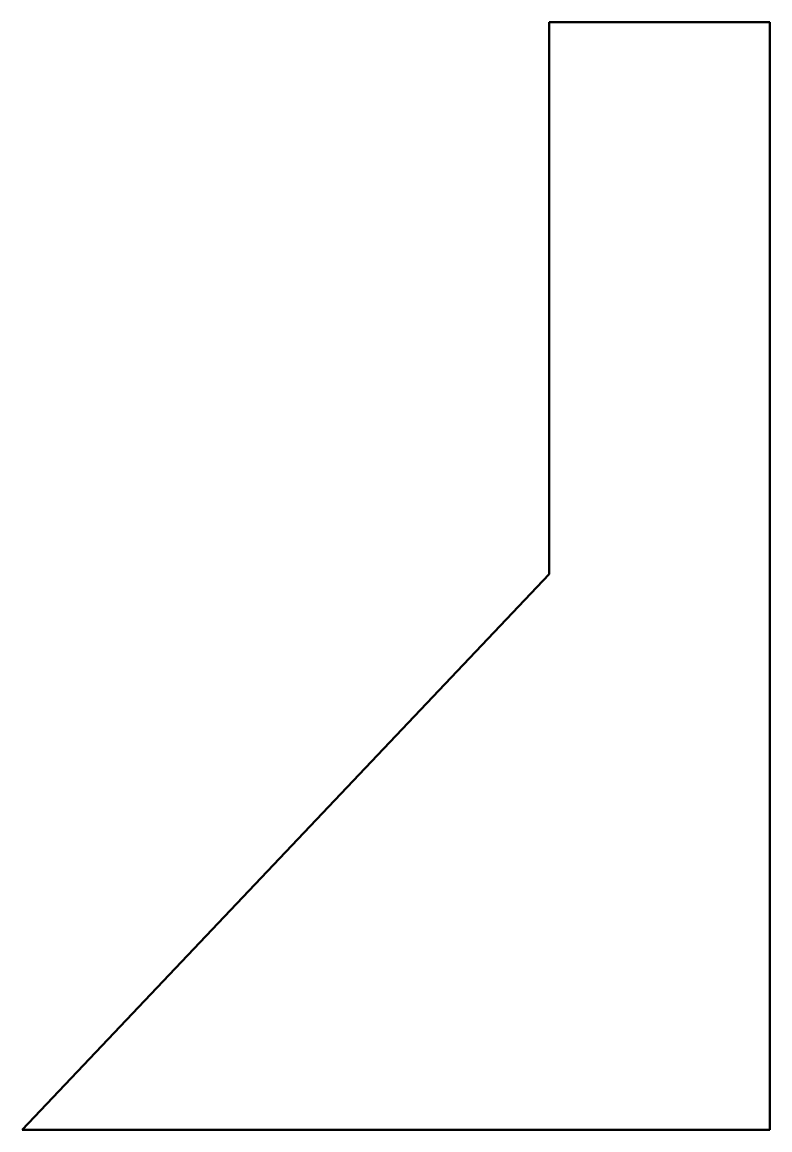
# Model space of a CAD drawing. Header units: inches. Extents: x 0.282 to 0.613, y 0.235 to 0.727.
import ezdxf

# ---------------------------------------------------------------- set-up
doc = ezdxf.new("R2010")
doc.units = ezdxf.units.IN
doc.header["$LTSCALE"] = 0.047619
doc.header["$MEASUREMENT"] = 0
doc.layers.add('Visible (ANSI)', color=7, linetype='Continuous', lineweight=50)

msp = doc.modelspace()

# ---------------------------------------------------------------- linework, layer by layer
at = {"layer": 'Visible (ANSI)'}
for p, q in [((0.51567, 0.72666), (0.51567, 0.48177)), ((0.61347, 0.72666), (0.51567, 0.72666)), ((0.61347, 0.23528), (0.61347, 0.72666)), ((0.51567, 0.48177), (0.28191, 0.23528)), ((0.28191, 0.23528), (0.61347, 0.23528))]:
    msp.add_line(p, q, dxfattribs=at)

doc.saveas('drawing.dxf')
